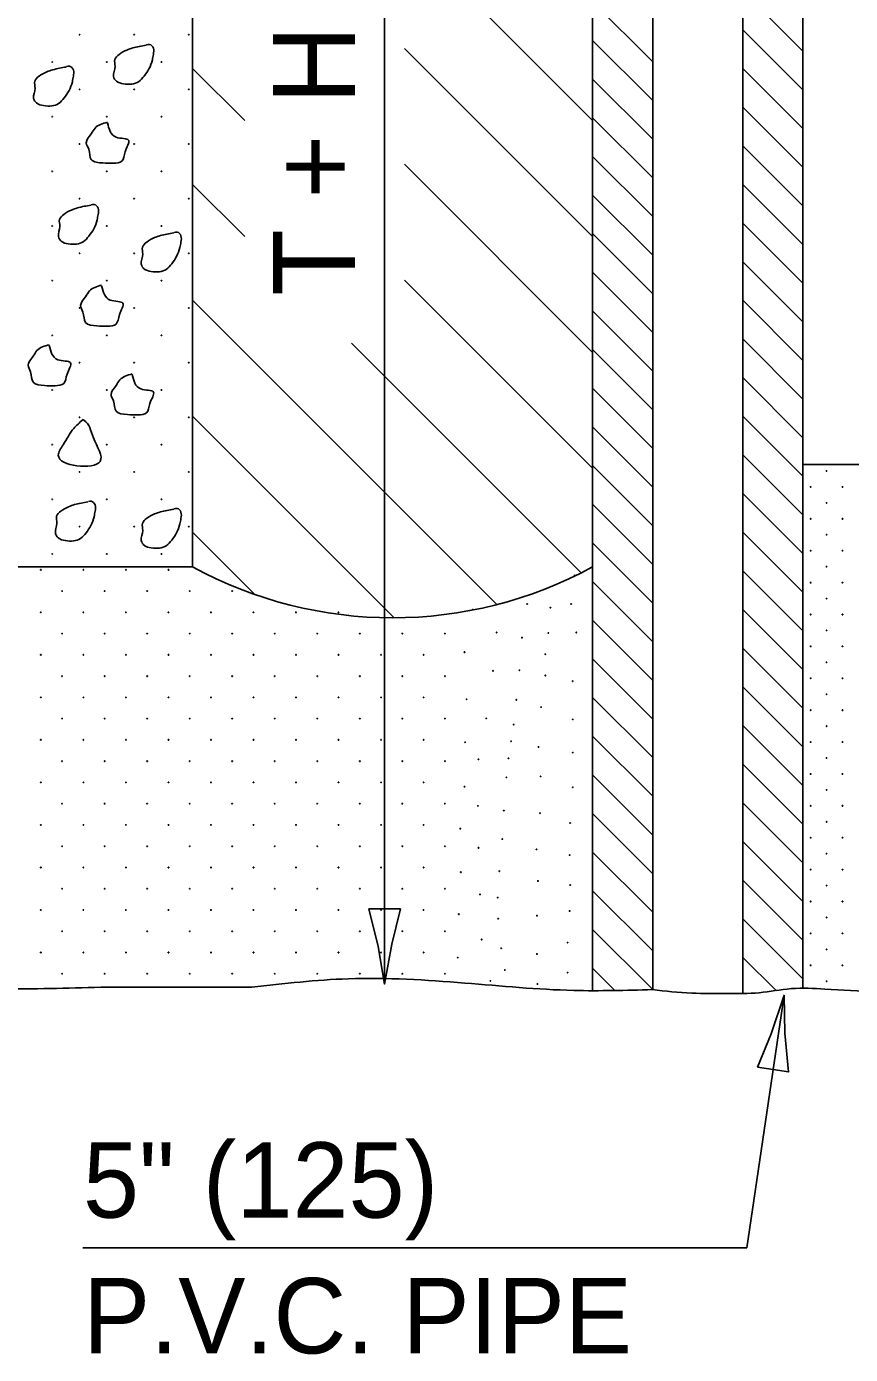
# Model space of a CAD drawing. Extents: x 0 to 2.83, y 0 to 1.83.
# Drawn here: x 0.3745 to 0.5023, y 0.3927 to 0.5987 of the extents above; entities that cross this region are included whole.
import ezdxf

# ---------------------------------------------------------------- set-up
doc = ezdxf.new("R2010")
doc.units = 0
for name, color, linetype in [('RD_Pr_Roadway_Dimensions', 7, 'Continuous'), ('RD_Pr_Roadway_Items', 7, 'Continuous'), ('RD_Pr_Roadway_Notes', 7, 'Continuous')]:
    doc.layers.add(name, color=color, linetype=linetype)

msp = doc.modelspace()

# ---------------------------------------------------------------- linework, layer by layer
at = {"layer": 'RD_Pr_Roadway_Dimensions'}
msp.add_line((0.43005, 0.66418), (0.43005, 0.45012), dxfattribs=at)
msp.add_lwpolyline([(0.43249, 0.46178), (0.43005, 0.46179), (0.42761, 0.46179), (0.42904, 0.45595), (0.43005, 0.45012), (0.43118, 0.45634)], close=True, dxfattribs=at)
at = {"layer": 'RD_Pr_Roadway_Items'}
for p, q in [((0.40025, 0.66418), (0.40025, 0.51487)), ((0.4623, 0.44921), (0.4623, 0.65817)), ((0.47164, 0.44927), (0.47164, 0.65817)), ((0.48564, 0.44872), (0.48564, 0.65218)), ((0.49496, 0.44938), (0.49496, 0.65218)), ((0.4623, 0.58414), (0.40025, 0.64619)), ((0.49496, 0.59489), (0.48564, 0.6042)), ((0.47164, 0.59321), (0.4623, 0.60255)), ((0.49496, 0.58889), (0.48564, 0.59821)), ((0.47164, 0.58721), (0.4623, 0.59655)), ((0.46231, 0.56614), (0.43313, 0.59532)), ((0.40834, 0.58412), (0.40025, 0.59222)), ((0.49496, 0.58289), (0.48564, 0.59221)), ((0.47164, 0.58121), (0.4623, 0.59055)), ((0.49496, 0.5769), (0.48564, 0.58621)), ((0.47164, 0.57522), (0.4623, 0.58456)), ((0.49496, 0.5709), (0.48564, 0.58022)), ((0.46231, 0.54815), (0.43313, 0.57733)), ((0.47164, 0.56922), (0.4623, 0.57856)), ((0.40834, 0.56613), (0.40025, 0.57422)), ((0.49496, 0.5649), (0.48564, 0.57422)), ((0.47164, 0.56322), (0.4623, 0.57256)), ((0.49496, 0.5589), (0.48564, 0.56822)), ((0.47164, 0.55722), (0.4623, 0.56657)), ((0.47164, 0.55123), (0.4623, 0.56057)), ((0.49496, 0.55291), (0.48564, 0.56222)), ((0.46231, 0.53016), (0.43313, 0.55934)), ((0.44747, 0.50901), (0.40025, 0.55623)), ((0.47164, 0.54523), (0.4623, 0.55457)), ((0.49496, 0.54691), (0.48564, 0.55623)), ((0.49496, 0.54091), (0.48564, 0.55023)), ((0.46054, 0.51394), (0.42492, 0.54956)), ((0.47164, 0.53923), (0.4623, 0.54857)), ((0.49496, 0.53491), (0.48564, 0.54423)), ((0.47164, 0.53323), (0.4623, 0.54258)), ((0.43153, 0.50695), (0.40025, 0.53824)), ((0.49496, 0.52892), (0.48564, 0.53824)), ((0.47164, 0.52724), (0.4623, 0.53658)), ((0.49496, 0.52292), (0.48564, 0.53224)), ((0.47164, 0.52124), (0.4623, 0.53058)), ((0.49496, 0.53073), (0.61126, 0.53073)), ((0.49496, 0.51692), (0.48564, 0.52624)), ((0.47164, 0.51524), (0.4623, 0.52458)), ((0.40992, 0.51058), (0.40025, 0.52025)), ((0.49496, 0.51093), (0.48564, 0.52024)), ((0.47164, 0.50925), (0.4623, 0.51859)), ((0.31135, 0.51487), (0.40025, 0.51487)), ((0.49496, 0.50493), (0.48564, 0.51425)), ((0.47164, 0.50325), (0.4623, 0.51259)), ((0.49496, 0.49893), (0.48564, 0.50825)), ((0.47164, 0.49725), (0.4623, 0.50659)), ((0.49496, 0.49293), (0.48564, 0.50225)), ((0.47164, 0.49125), (0.4623, 0.5006)), ((0.47164, 0.48526), (0.4623, 0.4946)), ((0.49496, 0.48694), (0.48564, 0.49625)), ((0.47164, 0.47926), (0.4623, 0.4886)), ((0.49496, 0.48094), (0.48564, 0.49026)), ((0.49496, 0.47494), (0.48564, 0.48426)), ((0.47164, 0.47326), (0.4623, 0.4826)), ((0.49496, 0.46894), (0.48564, 0.47826)), ((0.47164, 0.46726), (0.4623, 0.47661)), ((0.49496, 0.46295), (0.48564, 0.47227)), ((0.47164, 0.46127), (0.4623, 0.47061)), ((0.49496, 0.45695), (0.48564, 0.46627)), ((0.47164, 0.45527), (0.4623, 0.46461)), ((0.49496, 0.45095), (0.48564, 0.46027)), ((0.47164, 0.44927), (0.4623, 0.45861)), ((0.49083, 0.44909), (0.48564, 0.45427)), ((0.46569, 0.44923), (0.4623, 0.45262)), ((0.38604, 0.44963), (0.40945, 0.44963))]:
    msp.add_line(p, q, dxfattribs=at)
for centre, radius in [((0.38271, 0.59744), 0.00004), ((0.39119, 0.59744), 0.00004), ((0.39967, 0.59744), 0.00004), ((0.37847, 0.5932), 0.00004), ((0.38695, 0.5932), 0.00004), ((0.39543, 0.5932), 0.00004), ((0.38271, 0.58896), 0.00004), ((0.39119, 0.58896), 0.00004), ((0.39967, 0.58896), 0.00004), ((0.37847, 0.58472), 0.00004), ((0.38695, 0.58472), 0.00004), ((0.39543, 0.58472), 0.00004), ((0.38271, 0.58048), 0.00004), ((0.39119, 0.58048), 0.00004), ((0.39967, 0.58048), 0.00004), ((0.37847, 0.57624), 0.00004), ((0.38695, 0.57624), 0.00004), ((0.39543, 0.57624), 0.00004), ((0.38271, 0.572), 0.00004), ((0.39119, 0.572), 0.00004), ((0.39967, 0.572), 0.00004), ((0.37847, 0.56776), 0.00004), ((0.38695, 0.56776), 0.00004), ((0.39543, 0.56776), 0.00004), ((0.38271, 0.56352), 0.00004), ((0.39119, 0.56352), 0.00004), ((0.39967, 0.56352), 0.00004), ((0.37847, 0.55928), 0.00004), ((0.38695, 0.55928), 0.00004), ((0.39543, 0.55928), 0.00004), ((0.38271, 0.55504), 0.00004), ((0.39119, 0.55504), 0.00004), ((0.39967, 0.55504), 0.00004), ((0.37847, 0.55079), 0.00004), ((0.38695, 0.55079), 0.00004), ((0.39543, 0.55079), 0.00004), ((0.38271, 0.54655), 0.00004), ((0.39119, 0.54655), 0.00004), ((0.39967, 0.54655), 0.00004), ((0.37847, 0.54231), 0.00004), ((0.38695, 0.54231), 0.00004), ((0.39543, 0.54231), 0.00004), ((0.38271, 0.53807), 0.00004), ((0.39119, 0.53807), 0.00004), ((0.39967, 0.53807), 0.00004), ((0.37847, 0.53383), 0.00004), ((0.38695, 0.53383), 0.00004), ((0.39543, 0.53383), 0.00004), ((0.38271, 0.52959), 0.00004), ((0.39119, 0.52959), 0.00004), ((0.39967, 0.52959), 0.00004), ((0.49862, 0.52974), 0.0000467), ((0.49615, 0.52727), 0.0000467), ((0.50109, 0.52727), 0.0000467), ((0.37847, 0.52535), 0.00004), ((0.38695, 0.52535), 0.00004), ((0.39543, 0.52535), 0.00004), ((0.49862, 0.52479), 0.0000467), ((0.49615, 0.52232), 0.0000467), ((0.50109, 0.52232), 0.0000467), ((0.38271, 0.52111), 0.00004), ((0.39119, 0.52111), 0.00004), ((0.39967, 0.52111), 0.00004), ((0.49862, 0.51985), 0.0000467), ((0.49615, 0.51737), 0.0000467), ((0.50109, 0.51737), 0.0000467), ((0.37847, 0.51687), 0.00004), ((0.38695, 0.51687), 0.00004), ((0.39543, 0.51687), 0.00004), ((0.37671, 0.51441), 0.0000467), ((0.38331, 0.51441), 0.0000467), ((0.38991, 0.51441), 0.0000467), ((0.39651, 0.51441), 0.0000467), ((0.45955, 0.51352), 0.0000467), ((0.49862, 0.5149), 0.0000467), ((0.38001, 0.51111), 0.0000467), ((0.38661, 0.51111), 0.0000467), ((0.39321, 0.51111), 0.0000467), ((0.39981, 0.51111), 0.0000467), ((0.4064, 0.51111), 0.0000467), ((0.49615, 0.51242), 0.0000467), ((0.50109, 0.51242), 0.0000467), ((0.45216, 0.5091), 0.0000467), ((0.459, 0.5091), 0.0000467), ((0.49862, 0.50995), 0.0000467), ((0.37671, 0.50781), 0.0000467), ((0.38331, 0.50781), 0.0000467), ((0.38991, 0.50781), 0.0000467), ((0.39651, 0.50781), 0.0000467), ((0.40311, 0.50781), 0.0000467), ((0.4097, 0.50781), 0.0000467), ((0.4163, 0.50781), 0.0000467), ((0.4229, 0.50781), 0.0000467), ((0.44373, 0.50822), 0.0000467), ((0.45578, 0.50854), 0.0000467), ((0.49615, 0.50747), 0.0000467), ((0.50109, 0.50747), 0.0000467), ((0.49862, 0.505), 0.0000467), ((0.38001, 0.50451), 0.0000467), ((0.38661, 0.50451), 0.0000467), ((0.39321, 0.50451), 0.0000467), ((0.39981, 0.50451), 0.0000467), ((0.4064, 0.50451), 0.0000467), ((0.413, 0.50451), 0.0000467), ((0.4196, 0.50451), 0.0000467), ((0.4262, 0.50451), 0.0000467), ((0.4328, 0.50451), 0.0000467), ((0.4394, 0.50451), 0.0000467), ((0.44742, 0.50468), 0.0000467), ((0.45136, 0.50388), 0.0000467), ((0.45546, 0.5046), 0.0000467), ((0.4598, 0.50468), 0.0000467), ((0.37671, 0.50121), 0.0000467), ((0.38331, 0.50121), 0.0000467), ((0.38991, 0.50121), 0.0000467), ((0.39651, 0.50121), 0.0000467), ((0.40311, 0.50121), 0.0000467), ((0.4097, 0.50121), 0.0000467), ((0.4163, 0.50121), 0.0000467), ((0.4229, 0.50121), 0.0000467), ((0.4295, 0.50121), 0.0000467), ((0.4361, 0.50121), 0.0000467), ((0.44245, 0.50163), 0.0000467), ((0.45498, 0.50131), 0.0000467), ((0.49615, 0.50253), 0.0000467), ((0.50109, 0.50253), 0.0000467), ((0.44686, 0.49874), 0.0000467), ((0.45096, 0.49882), 0.0000467), ((0.49862, 0.50005), 0.0000467), ((0.38001, 0.49791), 0.0000467), ((0.38661, 0.49791), 0.0000467), ((0.39321, 0.49791), 0.0000467), ((0.39981, 0.49791), 0.0000467), ((0.4064, 0.49791), 0.0000467), ((0.413, 0.49791), 0.0000467), ((0.4196, 0.49791), 0.0000467), ((0.4262, 0.49791), 0.0000467), ((0.4328, 0.49791), 0.0000467), ((0.4394, 0.49791), 0.0000467), ((0.45498, 0.49801), 0.0000467), ((0.45924, 0.49713), 0.0000467), ((0.49615, 0.49758), 0.0000467), ((0.50109, 0.49758), 0.0000467), ((0.37671, 0.49461), 0.0000467), ((0.38331, 0.49461), 0.0000467), ((0.38991, 0.49461), 0.0000467), ((0.39651, 0.49461), 0.0000467), ((0.40311, 0.49461), 0.0000467), ((0.4097, 0.49461), 0.0000467), ((0.4163, 0.49461), 0.0000467), ((0.4229, 0.49461), 0.0000467), ((0.4295, 0.49461), 0.0000467), ((0.4361, 0.49461), 0.0000467), ((0.49862, 0.4951), 0.0000467), ((0.44277, 0.49432), 0.0000467), ((0.45048, 0.49424), 0.0000467), ((0.45433, 0.49311), 0.0000467), ((0.49615, 0.49263), 0.0000467), ((0.50109, 0.49263), 0.0000467), ((0.38001, 0.49132), 0.0000467), ((0.38661, 0.49132), 0.0000467), ((0.39321, 0.49132), 0.0000467), ((0.39981, 0.49132), 0.0000467), ((0.4064, 0.49132), 0.0000467), ((0.413, 0.49132), 0.0000467), ((0.4196, 0.49132), 0.0000467), ((0.4262, 0.49132), 0.0000467), ((0.4328, 0.49132), 0.0000467), ((0.4394, 0.49132), 0.0000467), ((0.44582, 0.49135), 0.0000467), ((0.45007, 0.49039), 0.0000467), ((0.45924, 0.49119), 0.0000467), ((0.49862, 0.49015), 0.0000467), ((0.37671, 0.48802), 0.0000467), ((0.38331, 0.48802), 0.0000467), ((0.38991, 0.48802), 0.0000467), ((0.39651, 0.48802), 0.0000467), ((0.40311, 0.48802), 0.0000467), ((0.4097, 0.48802), 0.0000467), ((0.4163, 0.48802), 0.0000467), ((0.4229, 0.48802), 0.0000467), ((0.4295, 0.48802), 0.0000467), ((0.4361, 0.48802), 0.0000467), ((0.44253, 0.48765), 0.0000467), ((0.44967, 0.48781), 0.0000467), ((0.45393, 0.48693), 0.0000467), ((0.49615, 0.48768), 0.0000467), ((0.50109, 0.48768), 0.0000467), ((0.38001, 0.48472), 0.0000467), ((0.38661, 0.48472), 0.0000467), ((0.39321, 0.48472), 0.0000467), ((0.39981, 0.48472), 0.0000467), ((0.4064, 0.48472), 0.0000467), ((0.413, 0.48472), 0.0000467), ((0.4196, 0.48472), 0.0000467), ((0.4262, 0.48472), 0.0000467), ((0.4328, 0.48472), 0.0000467), ((0.4394, 0.48472), 0.0000467), ((0.44462, 0.485), 0.0000467), ((0.44927, 0.48516), 0.0000467), ((0.45924, 0.48605), 0.0000467), ((0.49862, 0.48521), 0.0000467), ((0.44895, 0.48219), 0.0000467), ((0.45425, 0.48235), 0.0000467), ((0.49615, 0.48273), 0.0000467), ((0.50109, 0.48273), 0.0000467), ((0.37671, 0.48142), 0.0000467), ((0.38331, 0.48142), 0.0000467), ((0.38991, 0.48142), 0.0000467), ((0.39651, 0.48142), 0.0000467), ((0.40311, 0.48142), 0.0000467), ((0.4097, 0.48142), 0.0000467), ((0.4163, 0.48142), 0.0000467), ((0.4229, 0.48142), 0.0000467), ((0.4295, 0.48142), 0.0000467), ((0.4361, 0.48142), 0.0000467), ((0.44245, 0.48075), 0.0000467), ((0.45924, 0.48067), 0.0000467), ((0.49862, 0.48026), 0.0000467), ((0.38001, 0.47812), 0.0000467), ((0.38661, 0.47812), 0.0000467), ((0.39321, 0.47812), 0.0000467), ((0.39981, 0.47812), 0.0000467), ((0.4064, 0.47812), 0.0000467), ((0.413, 0.47812), 0.0000467), ((0.4196, 0.47812), 0.0000467), ((0.4262, 0.47812), 0.0000467), ((0.4328, 0.47812), 0.0000467), ((0.4394, 0.47812), 0.0000467), ((0.44453, 0.47777), 0.0000467), ((0.44855, 0.47705), 0.0000467), ((0.45417, 0.47665), 0.0000467), ((0.49615, 0.47778), 0.0000467), ((0.50109, 0.47778), 0.0000467), ((0.37671, 0.47482), 0.0000467), ((0.38331, 0.47482), 0.0000467), ((0.38991, 0.47482), 0.0000467), ((0.39651, 0.47482), 0.0000467), ((0.40311, 0.47482), 0.0000467), ((0.4097, 0.47482), 0.0000467), ((0.4163, 0.47482), 0.0000467), ((0.4229, 0.47482), 0.0000467), ((0.4295, 0.47482), 0.0000467), ((0.4361, 0.47482), 0.0000467), ((0.4418, 0.47424), 0.0000467), ((0.45884, 0.47512), 0.0000467), ((0.49862, 0.47531), 0.0000467), ((0.44831, 0.47263), 0.0000467), ((0.49615, 0.47283), 0.0000467), ((0.50109, 0.47283), 0.0000467), ((0.38001, 0.47152), 0.0000467), ((0.38661, 0.47152), 0.0000467), ((0.39321, 0.47152), 0.0000467), ((0.39981, 0.47152), 0.0000467), ((0.4064, 0.47152), 0.0000467), ((0.413, 0.47152), 0.0000467), ((0.4196, 0.47152), 0.0000467), ((0.4262, 0.47152), 0.0000467), ((0.4328, 0.47152), 0.0000467), ((0.4394, 0.47152), 0.0000467), ((0.44462, 0.47127), 0.0000467), ((0.45361, 0.47102), 0.0000467), ((0.45876, 0.47014), 0.0000467), ((0.49862, 0.47036), 0.0000467), ((0.37671, 0.46822), 0.0000467), ((0.38331, 0.46822), 0.0000467), ((0.38991, 0.46822), 0.0000467), ((0.39651, 0.46822), 0.0000467), ((0.40311, 0.46822), 0.0000467), ((0.4097, 0.46822), 0.0000467), ((0.4163, 0.46822), 0.0000467), ((0.4229, 0.46822), 0.0000467), ((0.4295, 0.46822), 0.0000467), ((0.4361, 0.46822), 0.0000467), ((0.49615, 0.46789), 0.0000467), ((0.50109, 0.46789), 0.0000467), ((0.44188, 0.46749), 0.0000467), ((0.44783, 0.46765), 0.0000467), ((0.45385, 0.46612), 0.0000467), ((0.38001, 0.46492), 0.0000467), ((0.38661, 0.46492), 0.0000467), ((0.39321, 0.46492), 0.0000467), ((0.39981, 0.46492), 0.0000467), ((0.4064, 0.46492), 0.0000467), ((0.413, 0.46492), 0.0000467), ((0.4196, 0.46492), 0.0000467), ((0.4262, 0.46492), 0.0000467), ((0.4328, 0.46492), 0.0000467), ((0.4394, 0.46492), 0.0000467), ((0.44485, 0.46404), 0.0000467), ((0.45884, 0.46549), 0.0000467), ((0.49862, 0.46541), 0.0000467), ((0.37671, 0.46162), 0.0000467), ((0.38331, 0.46162), 0.0000467), ((0.38991, 0.46162), 0.0000467), ((0.39651, 0.46162), 0.0000467), ((0.40311, 0.46162), 0.0000467), ((0.4097, 0.46162), 0.0000467), ((0.4163, 0.46162), 0.0000467), ((0.4229, 0.46162), 0.0000467), ((0.4295, 0.46162), 0.0000467), ((0.4361, 0.46162), 0.0000467), ((0.44759, 0.46355), 0.0000467), ((0.49615, 0.46294), 0.0000467), ((0.50109, 0.46294), 0.0000467), ((0.44156, 0.46098), 0.0000467), ((0.44767, 0.46026), 0.0000467), ((0.45369, 0.46075), 0.0000467), ((0.45876, 0.46147), 0.0000467), ((0.49862, 0.46046), 0.0000467), ((0.38001, 0.45833), 0.0000467), ((0.38661, 0.45833), 0.0000467), ((0.39321, 0.45833), 0.0000467), ((0.39981, 0.45833), 0.0000467), ((0.4064, 0.45833), 0.0000467), ((0.413, 0.45833), 0.0000467), ((0.4196, 0.45833), 0.0000467), ((0.4262, 0.45833), 0.0000467), ((0.4328, 0.45833), 0.0000467), ((0.4394, 0.45833), 0.0000467), ((0.49615, 0.45799), 0.0000467), ((0.50109, 0.45799), 0.0000467), ((0.4451, 0.45705), 0.0000467), ((0.44815, 0.45568), 0.0000467), ((0.45844, 0.45657), 0.0000467), ((0.49862, 0.45551), 0.0000467), ((0.37671, 0.45503), 0.0000467), ((0.38331, 0.45503), 0.0000467), ((0.38991, 0.45503), 0.0000467), ((0.39651, 0.45503), 0.0000467), ((0.40311, 0.45503), 0.0000467), ((0.4097, 0.45503), 0.0000467), ((0.4163, 0.45503), 0.0000467), ((0.4229, 0.45503), 0.0000467), ((0.4295, 0.45503), 0.0000467), ((0.4361, 0.45503), 0.0000467), ((0.4414, 0.45424), 0.0000467), ((0.45369, 0.4548), 0.0000467), ((0.38001, 0.45173), 0.0000467), ((0.38661, 0.45173), 0.0000467), ((0.39321, 0.45173), 0.0000467), ((0.39981, 0.45173), 0.0000467), ((0.4064, 0.45173), 0.0000467), ((0.413, 0.45173), 0.0000467), ((0.4196, 0.45173), 0.0000467), ((0.4262, 0.45173), 0.0000467), ((0.4328, 0.45173), 0.0000467), ((0.4394, 0.45173), 0.0000467), ((0.44871, 0.45231), 0.0000467), ((0.45844, 0.45191), 0.0000467), ((0.49615, 0.45304), 0.0000467), ((0.50109, 0.45304), 0.0000467), ((0.44646, 0.45062), 0.0000467), ((0.45377, 0.45014), 0.0000467), ((0.49862, 0.45057), 0.0000467)]:
    msp.add_circle(centre, radius, dxfattribs=at)
msp.add_arc((0.43128, 0.57175), 0.06479, 241.3869, 298.6131, dxfattribs=at)
for points in [[(0.39306, 0.59581), (0.39098, 0.59539), (0.39003, 0.59506), (0.38885, 0.59439), (0.38817, 0.59359), (0.38822, 0.59253), (0.388, 0.59095), (0.38843, 0.59024), (0.38954, 0.58982), (0.39083, 0.58977), (0.39188, 0.59014), (0.39274, 0.59103), (0.39349, 0.59215), (0.39401, 0.59352), (0.39417, 0.59439), (0.39417, 0.59535), (0.39359, 0.59592), (0.39312, 0.59588)], [(0.38063, 0.59243), (0.37856, 0.592), (0.37762, 0.59168), (0.37643, 0.59101), (0.37576, 0.59021), (0.37581, 0.58915), (0.37559, 0.58755), (0.37602, 0.58686), (0.37713, 0.58644), (0.37842, 0.58639), (0.37947, 0.58676), (0.38033, 0.58765), (0.38108, 0.58877), (0.3816, 0.59014), (0.38176, 0.59101), (0.38176, 0.59196), (0.38117, 0.59254), (0.38071, 0.59249)], [(0.38705, 0.58386), (0.38513, 0.58296), (0.38454, 0.58206), (0.38376, 0.58067), (0.38414, 0.57966), (0.38454, 0.57808), (0.38631, 0.57754), (0.38796, 0.57749), (0.38928, 0.57782), (0.3898, 0.57929), (0.39034, 0.58105), (0.38838, 0.58154), (0.38705, 0.58378)], [(0.38448, 0.57099), (0.38239, 0.57057), (0.38146, 0.57024), (0.38026, 0.56955), (0.3796, 0.56877), (0.37965, 0.56769), (0.37944, 0.56611), (0.37986, 0.56541), (0.38097, 0.56498), (0.38226, 0.56495), (0.3833, 0.56531), (0.38417, 0.5662), (0.38493, 0.56732), (0.38543, 0.5687), (0.38559, 0.56955), (0.38559, 0.57052), (0.385, 0.5711), (0.38454, 0.57106)], [(0.39734, 0.56669), (0.39526, 0.56627), (0.39433, 0.56595), (0.39313, 0.56527), (0.39247, 0.56448), (0.39251, 0.56341), (0.3923, 0.56182), (0.39271, 0.56113), (0.39384, 0.5607), (0.39512, 0.56065), (0.39617, 0.56103), (0.39704, 0.56191), (0.39777, 0.56304), (0.39829, 0.56441), (0.39845, 0.56527), (0.39845, 0.56622), (0.39787, 0.56681), (0.39741, 0.56676)], [(0.38614, 0.55858), (0.38424, 0.55768), (0.38365, 0.55678), (0.38287, 0.5554), (0.38324, 0.55438), (0.38365, 0.5528), (0.38539, 0.55226), (0.38706, 0.55221), (0.38838, 0.55254), (0.38891, 0.55401), (0.38944, 0.55577), (0.38748, 0.55626), (0.38614, 0.5585)], [(0.37801, 0.54934), (0.37611, 0.54843), (0.37553, 0.54754), (0.37474, 0.54614), (0.3751, 0.54512), (0.37553, 0.54354), (0.37728, 0.543), (0.37893, 0.54297), (0.38026, 0.5433), (0.38078, 0.54477), (0.38131, 0.54652), (0.37935, 0.547), (0.37801, 0.54924)], [(0.39088, 0.54481), (0.38897, 0.5439), (0.38838, 0.54302), (0.3876, 0.54162), (0.38797, 0.54062), (0.38838, 0.53903), (0.39013, 0.53849), (0.39179, 0.53844), (0.39312, 0.53877), (0.39364, 0.54024), (0.39418, 0.54199), (0.39222, 0.54248), (0.39088, 0.54472)], [(0.3832, 0.53766), (0.38182, 0.53636), (0.38017, 0.53379), (0.37942, 0.53221), (0.38591, 0.53124), (0.38486, 0.53487), (0.3834, 0.53761), (0.38316, 0.53773)], [(0.38402, 0.52494), (0.38193, 0.52452), (0.38101, 0.52419), (0.37981, 0.52352), (0.37915, 0.52272), (0.37919, 0.52164), (0.37898, 0.52006), (0.3794, 0.51936), (0.38052, 0.51895), (0.3818, 0.5189), (0.38285, 0.51927), (0.38372, 0.52016), (0.38447, 0.52128), (0.38497, 0.52265), (0.38513, 0.52352), (0.38513, 0.52447), (0.38454, 0.52505), (0.38408, 0.52501)], [(0.39734, 0.52382), (0.39526, 0.52339), (0.39433, 0.52307), (0.39313, 0.5224), (0.39247, 0.5216), (0.39251, 0.52052), (0.3923, 0.51893), (0.39271, 0.51823), (0.39384, 0.51782), (0.39512, 0.51778), (0.39617, 0.51815), (0.39704, 0.51903), (0.39777, 0.52014), (0.39829, 0.52153), (0.39845, 0.5224), (0.39845, 0.52334), (0.39787, 0.52393), (0.39741, 0.52388)], [(0.38604, 0.44963), (0.3703, 0.44937), (0.34165, 0.45029), (0.31569, 0.45029), (0.29355, 0.45006)], [(0.40945, 0.44963), (0.42442, 0.45095), (0.44248, 0.45029), (0.4594, 0.44914), (0.47158, 0.44927)], [(0.49836, 0.44934), (0.49316, 0.44942), (0.48814, 0.44878), (0.48323, 0.44867), (0.47769, 0.44872), (0.47158, 0.44927)], [(0.49836, 0.44934), (0.51435, 0.44855), (0.5346, 0.44824), (0.55452, 0.44855), (0.56853, 0.44934)]]:
    msp.add_spline(points, degree=3, dxfattribs=at)
at = {"layer": 'RD_Pr_Roadway_Notes'}
for p, q in [((0.48624, 0.4092), (0.49202, 0.4484)), ((0.38324, 0.4092), (0.48624, 0.4092))]:
    msp.add_line(p, q, dxfattribs=at)
msp.add_lwpolyline([(0.48791, 0.43723), (0.49032, 0.43686), (0.49273, 0.43651), (0.49217, 0.44249), (0.49202, 0.4484), (0.49, 0.44242)], close=True, dxfattribs=at)

# ---------------------------------------------------------------- texts
at = {"layer": 'RD_Pr_Roadway_Dimensions'}
msp.add_text('T + H', height=0.0127, rotation=90, dxfattribs=at).set_placement((0.42545, 0.55691))
at = {"layer": 'RD_Pr_Roadway_Notes'}
for s, p in [('5" (125)', (0.38324, 0.41388)), ('P.V.C. PIPE', (0.38324, 0.39282))]:
    msp.add_text(s, height=0.0117, dxfattribs=at).set_placement(p)

doc.saveas('drawing.dxf')
